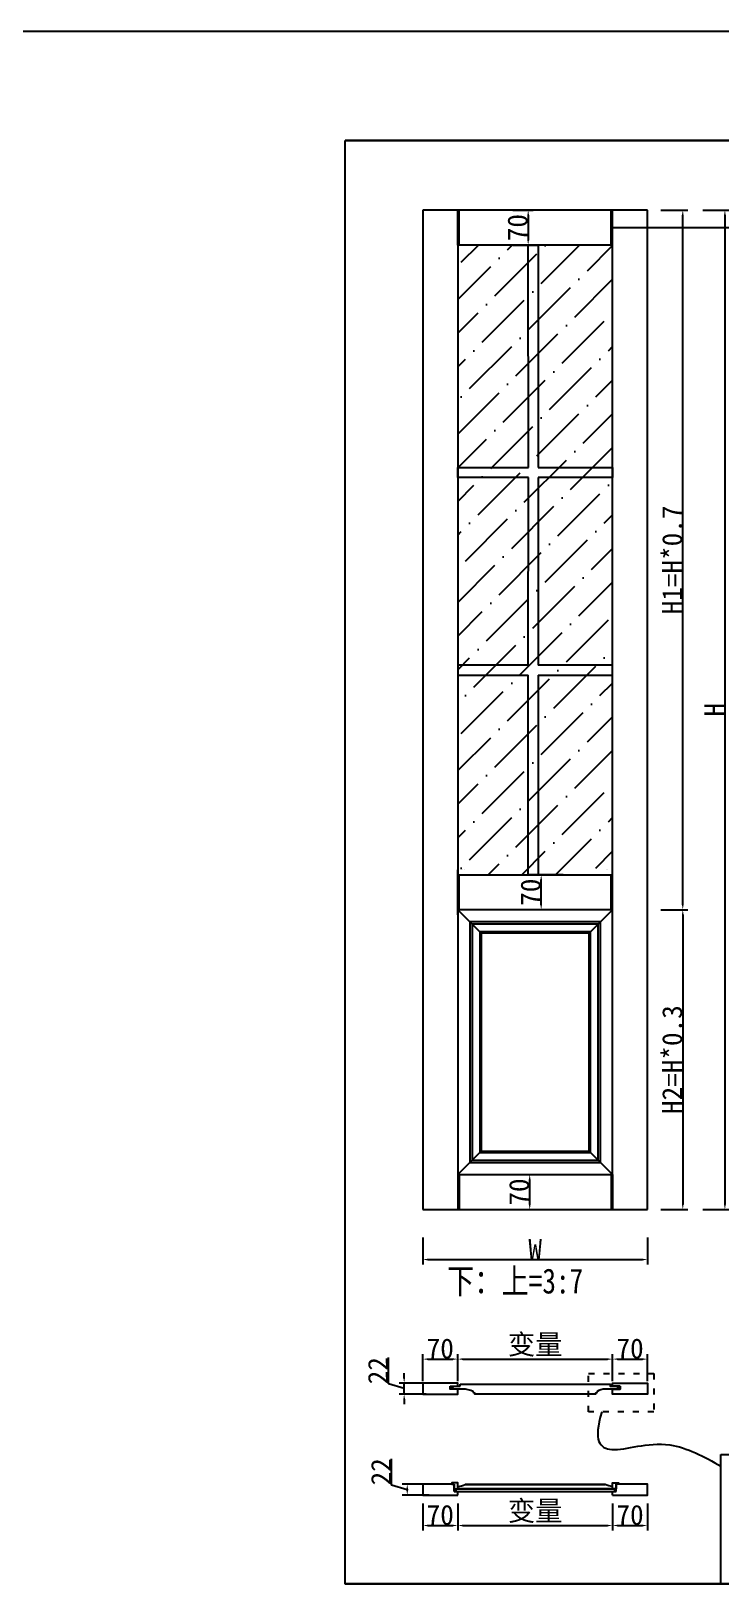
# Model space of a CAD drawing. Header units: millimetres. Extents: x 85186 to 129000, y -77269 to -36327.
# Drawn here: x 103037 to 104418, y -52886 to -49779 of the extents above; entities that cross this region are included whole.
import ezdxf

# ---------------------------------------------------------------- set-up
doc = ezdxf.new("R2010")
doc.units = ezdxf.units.MM
doc.linetypes.add('100', pattern=[30, 12, -18])
doc.styles.add('KLF-1_宋体', font='SimSun.ttf')
doc.styles.get("Standard").update_dxf_attribs({"font": 'SimSun.ttf'})
doc.styles.add('ZB_宋体', font='SimSun.ttf')
doc.styles.add('宋体', font='SimSun.ttf', dxfattribs={"width": 0.8})
doc.dimstyles.new('客来福标注小', dxfattribs={"dimscale": 20, "dimtxt": 2, "dimasz": 0.5, "dimexe": 0.5, "dimexo": 0, "dimgap": 0.05, "dimtad": 1, "dimdec": 0, "dimzin": 0, "dimdsep": 46, "dimtxsty": 'Standard', "dimcen": 0, "dimclrd": 256, "dimclre": 256, "dimclrt": 256, "dimadec": 0, "dimazin": 0, "dimtfac": 1, "dimtdec": 0, "dimtofl": 0, "dimtmove": 1, "dimatfit": 3, "dimfxl": 2.2, "dimfxlon": 1, "dimtolj": 1, "dimtzin": 0, "dimarcsym": 0})

# ---------------------------------------------------------------- blocks, each defined once
blk = doc.blocks.new('*D3493')
at = {"lineweight": -2, "transparency": 16777216}
for p, q in [((104382.1, -50137.1), (104436.1, -50137.1)), ((104426.1, -50147.1), (104426.1, -52127.1)), ((104382.1, -52137.1), (104436.1, -52137.1))]:
    blk.add_line(p, q, dxfattribs=at)
at = {"transparency": 16777216}
for points in [[(104424.4, -50147.1), (104427.8, -50147.1), (104426.1, -50137.1)], [(104424.4, -52127.1), (104427.8, -52127.1), (104426.1, -52137.1)]]:
    blk.add_solid(points, dxfattribs=at)
at = {"layer": 'Defpoints', "color": 0, "transparency": 16777216}
for p in [(104315.6, -50137.1), (104315.6, -52137.1), (104426.1, -52137.1)]:
    blk.add_point(p, dxfattribs=at)
at = {"transparency": 16777216, "insert": (104405.1, -51137.1), "char_height": 40, "attachment_point": 5, "rotation": 90, "style": 'ZB_宋体'}
blk.add_mtext('\\A1;H', dxfattribs=at)
blk = doc.blocks.new('*D3494')
at = {"lineweight": -2, "transparency": 16777216}
for p, q in [((104297.8, -51537.1), (104351.8, -51537.1)), ((104341.8, -51547.1), (104341.8, -52127.1)), ((104297.8, -52137.1), (104351.8, -52137.1))]:
    blk.add_line(p, q, dxfattribs=at)
at = {"transparency": 16777216}
for points in [[(104340.1, -51547.1), (104343.4, -51547.1), (104341.8, -51537.1)], [(104340.1, -52127.1), (104343.4, -52127.1), (104341.8, -52137.1)]]:
    blk.add_solid(points, dxfattribs=at)
at = {"layer": 'Defpoints', "color": 0, "transparency": 16777216}
for p in [(104201.2, -51537.1), (104271.2, -52137.1), (104341.8, -52137.1)]:
    blk.add_point(p, dxfattribs=at)
at = {"transparency": 16777216, "insert": (104320.8, -51837.1), "char_height": 40, "attachment_point": 5, "rotation": 90, "style": 'ZB_宋体'}
blk.add_mtext('\\A1;H2=H*0.3', dxfattribs=at)
blk = doc.blocks.new('*D3495')
at = {"lineweight": -2, "transparency": 16777216}
for p, q in [((104297.8, -50137.1), (104351.8, -50137.1)), ((104341.8, -51527.1), (104341.8, -50147.1)), ((104297.8, -51537.1), (104351.8, -51537.1))]:
    blk.add_line(p, q, dxfattribs=at)
at = {"transparency": 16777216}
for points in [[(104340.1, -50147.1), (104343.4, -50147.1), (104341.8, -50137.1)], [(104340.1, -51527.1), (104343.4, -51527.1), (104341.8, -51537.1)]]:
    blk.add_solid(points, dxfattribs=at)
at = {"layer": 'Defpoints', "color": 0, "transparency": 16777216}
for p in [(104201.2, -50137.1), (104341.8, -50137.1), (104201.2, -51537.1)]:
    blk.add_point(p, dxfattribs=at)
at = {"transparency": 16777216, "insert": (104320.8, -50837.1), "char_height": 40, "attachment_point": 5, "rotation": 90, "style": 'ZB_宋体'}
blk.add_mtext('\\A1;H1=H*0.7', dxfattribs=at)
blk = doc.blocks.new('*D3496')
at = {"lineweight": -2, "transparency": 16777216}
for p, q in [((103821.2, -52193.2), (103821.2, -52247.2)), ((104271.2, -52193.2), (104271.2, -52247.2)), ((103831.2, -52237.2), (104261.2, -52237.2))]:
    blk.add_line(p, q, dxfattribs=at)
at = {"transparency": 16777216}
for points in [[(103831.2, -52235.5), (103831.2, -52238.9), (103821.2, -52237.2)], [(104261.2, -52235.5), (104261.2, -52238.9), (104271.2, -52237.2)]]:
    blk.add_solid(points, dxfattribs=at)
at = {"layer": 'Defpoints', "color": 0, "transparency": 16777216}
for p in [(103821.2, -52064.8), (104271.2, -52064.8), (104271.2, -52237.2)]:
    blk.add_point(p, dxfattribs=at)
at = {"transparency": 16777216, "insert": (104046.2, -52216.2), "char_height": 40, "attachment_point": 5}
blk.add_mtext('\\A1;W', dxfattribs=at)
blk = doc.blocks.new('*D3497')
at = {"lineweight": -2, "transparency": 16777216}
for p, q in [((104102.3, -51467.1), (104048.3, -51467.1)), ((104058.3, -51527.1), (104058.3, -51477.1)), ((104102.3, -51537.1), (104048.3, -51537.1))]:
    blk.add_line(p, q, dxfattribs=at)
at = {"transparency": 16777216}
for points in [[(104056.6, -51477.1), (104059.9, -51477.1), (104058.3, -51467.1)], [(104056.6, -51527.1), (104059.9, -51527.1), (104058.3, -51537.1)]]:
    blk.add_solid(points, dxfattribs=at)
at = {"layer": 'Defpoints', "color": 0, "transparency": 16777216}
for p in [(104058.3, -51467.1), (104201.2, -51467.1), (104201.2, -51537.1)]:
    blk.add_point(p, dxfattribs=at)
at = {"transparency": 16777216, "insert": (104037.3, -51502.1), "char_height": 40, "attachment_point": 5, "rotation": 90, "style": 'ZB_宋体'}
blk.add_mtext('\\A1;70', dxfattribs=at)
blk = doc.blocks.new('*D3508')
at = {"lineweight": -2, "transparency": 16777216}
for p, q in [((104001.7, -50137.1), (104042.2, -50137.1)), ((104032.2, -50147.1), (104032.2, -50197.1)), ((104001.7, -50207.1), (104042.2, -50207.1))]:
    blk.add_line(p, q, dxfattribs=at)
at = {"transparency": 16777216}
for points in [[(104030.6, -50147.1), (104033.9, -50147.1), (104032.2, -50137.1)], [(104030.6, -50197.1), (104033.9, -50197.1), (104032.2, -50207.1)]]:
    blk.add_solid(points, dxfattribs=at)
at = {"layer": 'Defpoints', "color": 0, "transparency": 16777216}
for p in [(104001.7, -50137.1), (104001.7, -50207.1), (104032.2, -50207.1)]:
    blk.add_point(p, dxfattribs=at)
at = {"transparency": 16777216, "insert": (104011.2, -50172.1), "char_height": 40, "attachment_point": 5, "rotation": 90}
blk.add_mtext('\\A1;70', dxfattribs=at)
blk = doc.blocks.new('*D3513')
at = {"lineweight": -2, "transparency": 16777216}
for p, q in [((103991.3, -52067.1), (104045.3, -52067.1)), ((104035.3, -52127.1), (104035.3, -52077.1)), ((103991.3, -52137.1), (104045.3, -52137.1))]:
    blk.add_line(p, q, dxfattribs=at)
at = {"transparency": 16777216}
for points in [[(104033.6, -52077.1), (104037, -52077.1), (104035.3, -52067.1)], [(104033.6, -52127.1), (104037, -52127.1), (104035.3, -52137.1)]]:
    blk.add_solid(points, dxfattribs=at)
at = {"layer": 'Defpoints', "color": 0, "transparency": 16777216}
for p in [(103986.6, -52067.1), (104035.3, -52067.1), (103986.6, -52137.1)]:
    blk.add_point(p, dxfattribs=at)
at = {"transparency": 16777216, "insert": (104014.3, -52102.1), "char_height": 40, "attachment_point": 5, "rotation": 90}
blk.add_mtext('\\A1;70', dxfattribs=at)
blk = doc.blocks.new('*D3528')
at = {"lineweight": -2, "transparency": 16777216}
for p, q in [((103821.2, -52725.5), (103821.2, -52779.5)), ((103891.2, -52725.5), (103891.2, -52779.5)), ((103831.2, -52769.5), (103881.2, -52769.5))]:
    blk.add_line(p, q, dxfattribs=at)
at = {"transparency": 16777216}
for points in [[(103831.2, -52767.8), (103831.2, -52771.1), (103821.2, -52769.5)], [(103881.2, -52767.8), (103881.2, -52771.1), (103891.2, -52769.5)]]:
    blk.add_solid(points, dxfattribs=at)
at = {"layer": 'Defpoints', "color": 0, "transparency": 16777216}
for p in [(103821.2, -52721.4), (103891.2, -52721.4), (103891.2, -52769.5)]:
    blk.add_point(p, dxfattribs=at)
at = {"transparency": 16777216, "insert": (103856.2, -52748.5), "char_height": 40, "attachment_point": 5, "style": 'KLF-1_宋体'}
blk.add_mtext('\\A1;70', dxfattribs=at)
blk = doc.blocks.new('*D3529')
at = {"lineweight": -2, "transparency": 16777216}
for p, q in [((103891.2, -52725.5), (103891.2, -52779.5)), ((104201.2, -52725.5), (104201.2, -52779.5)), ((103901.2, -52769.5), (104191.2, -52769.5))]:
    blk.add_line(p, q, dxfattribs=at)
at = {"transparency": 16777216}
for points in [[(103901.2, -52767.8), (103901.2, -52771.1), (103891.2, -52769.5)], [(104191.2, -52767.8), (104191.2, -52771.1), (104201.2, -52769.5)]]:
    blk.add_solid(points, dxfattribs=at)
at = {"layer": 'Defpoints', "color": 0, "transparency": 16777216}
for p in [(103891.2, -52721.4), (104201.2, -52721.4), (104201.2, -52769.5)]:
    blk.add_point(p, dxfattribs=at)
at = {"transparency": 16777216, "insert": (104046.2, -52742.2), "char_height": 40, "attachment_point": 5, "style": 'KLF-1_宋体'}
blk.add_mtext('\\A1;变量', dxfattribs=at)
blk = doc.blocks.new('*D3530')
at = {"lineweight": -2, "transparency": 16777216}
for p, q in [((104201.2, -52725.5), (104201.2, -52779.5)), ((104271.2, -52725.5), (104271.2, -52779.5)), ((104211.2, -52769.5), (104261.2, -52769.5))]:
    blk.add_line(p, q, dxfattribs=at)
at = {"transparency": 16777216}
for points in [[(104211.2, -52767.8), (104211.2, -52771.1), (104201.2, -52769.5)], [(104261.2, -52767.8), (104261.2, -52771.1), (104271.2, -52769.5)]]:
    blk.add_solid(points, dxfattribs=at)
at = {"layer": 'Defpoints', "color": 0, "transparency": 16777216}
for p in [(104201.2, -52721.4), (104271.2, -52721.4), (104271.2, -52769.5)]:
    blk.add_point(p, dxfattribs=at)
at = {"transparency": 16777216, "insert": (104236.2, -52748.5), "char_height": 40, "attachment_point": 5, "style": 'KLF-1_宋体'}
blk.add_mtext('\\A1;70', dxfattribs=at)
blk = doc.blocks.new('*D3531')
at = {"lineweight": -2, "transparency": 16777216}
for p, q in [((103758.6, -52688.4), (103758.6, -52635.7)), ((103790.1, -52697.9), (103758.6, -52688.4)), ((103834.1, -52686.9), (103780.1, -52686.9)), ((103790.1, -52696.9), (103790.1, -52698.9)), ((103834.1, -52708.9), (103780.1, -52708.9))]:
    blk.add_line(p, q, dxfattribs=at)
at = {"transparency": 16777216}
for points in [[(103788.4, -52696.9), (103791.8, -52696.9), (103790.1, -52686.9)], [(103788.4, -52698.9), (103791.8, -52698.9), (103790.1, -52708.9)]]:
    blk.add_solid(points, dxfattribs=at)
at = {"layer": 'Defpoints', "color": 0, "transparency": 16777216}
for p in [(103875.7, -52686.9), (103790.1, -52708.9), (103875.7, -52708.9)]:
    blk.add_point(p, dxfattribs=at)
at = {"transparency": 16777216, "insert": (103737.6, -52662), "char_height": 40, "attachment_point": 5, "rotation": 90, "style": 'KLF-1_宋体'}
blk.add_mtext('\\A1;22', dxfattribs=at)
blk = doc.blocks.new('*D3532')
at = {"lineweight": -2, "transparency": 16777216}
for p, q in [((103821.2, -52480.5), (103821.2, -52426.5)), ((103831.2, -52436.5), (103881.2, -52436.5)), ((103891.2, -52480.5), (103891.2, -52426.5))]:
    blk.add_line(p, q, dxfattribs=at)
at = {"transparency": 16777216}
for points in [[(103831.2, -52434.8), (103831.2, -52438.1), (103821.2, -52436.5)], [(103881.2, -52434.8), (103881.2, -52438.1), (103891.2, -52436.5)]]:
    blk.add_solid(points, dxfattribs=at)
at = {"layer": 'Defpoints', "color": 0, "transparency": 16777216}
for p in [(103891.2, -52436.5), (103821.2, -52484.5), (103891.2, -52484.5)]:
    blk.add_point(p, dxfattribs=at)
at = {"transparency": 16777216, "insert": (103856.2, -52415.5), "char_height": 40, "attachment_point": 5, "style": 'KLF-1_宋体'}
blk.add_mtext('\\A1;70', dxfattribs=at)
blk = doc.blocks.new('*D3533')
at = {"lineweight": -2, "transparency": 16777216}
for p, q in [((103891.2, -52480.5), (103891.2, -52426.5)), ((103901.2, -52436.5), (104191.2, -52436.5)), ((104201.2, -52480.5), (104201.2, -52426.5))]:
    blk.add_line(p, q, dxfattribs=at)
at = {"transparency": 16777216}
for points in [[(103901.2, -52434.8), (103901.2, -52438.1), (103891.2, -52436.5)], [(104191.2, -52434.8), (104191.2, -52438.1), (104201.2, -52436.5)]]:
    blk.add_solid(points, dxfattribs=at)
at = {"layer": 'Defpoints', "color": 0, "transparency": 16777216}
for p in [(104201.2, -52436.5), (103891.2, -52484.5), (104201.2, -52484.5)]:
    blk.add_point(p, dxfattribs=at)
at = {"transparency": 16777216, "insert": (104046.2, -52409.2), "char_height": 40, "attachment_point": 5, "style": 'KLF-1_宋体'}
blk.add_mtext('\\A1;变量', dxfattribs=at)
blk = doc.blocks.new('*D3534')
at = {"lineweight": -2, "transparency": 16777216}
for p, q in [((104201.2, -52480.5), (104201.2, -52426.5)), ((104211.2, -52436.5), (104261.2, -52436.5)), ((104271.2, -52480.5), (104271.2, -52426.5))]:
    blk.add_line(p, q, dxfattribs=at)
at = {"transparency": 16777216}
for points in [[(104211.2, -52434.8), (104211.2, -52438.1), (104201.2, -52436.5)], [(104261.2, -52434.8), (104261.2, -52438.1), (104271.2, -52436.5)]]:
    blk.add_solid(points, dxfattribs=at)
at = {"layer": 'Defpoints', "color": 0, "transparency": 16777216}
for p in [(104271.2, -52436.5), (104201.2, -52484.5), (104271.2, -52484.5)]:
    blk.add_point(p, dxfattribs=at)
at = {"transparency": 16777216, "insert": (104236.2, -52415.5), "char_height": 40, "attachment_point": 5, "style": 'KLF-1_宋体'}
blk.add_mtext('\\A1;70', dxfattribs=at)
blk = doc.blocks.new('*D3535')
at = {"lineweight": -2, "transparency": 16777216}
for p, q in [((103752.4, -52486.1), (103752.4, -52433.4)), ((103783.9, -52495.5), (103752.4, -52486.1)), ((103827.9, -52484.5), (103773.9, -52484.5)), ((103783.9, -52474.5), (103783.9, -52464.5)), ((103783.9, -52506.5), (103783.9, -52484.5)), ((103827.9, -52506.5), (103773.9, -52506.5)), ((103783.9, -52516.5), (103783.9, -52526.5))]:
    blk.add_line(p, q, dxfattribs=at)
at = {"transparency": 16777216}
for points in [[(103782.3, -52474.5), (103785.6, -52474.5), (103783.9, -52484.5)], [(103782.3, -52516.5), (103785.6, -52516.5), (103783.9, -52506.5)]]:
    blk.add_solid(points, dxfattribs=at)
at = {"layer": 'Defpoints', "color": 0, "transparency": 16777216}
for p in [(103783.9, -52484.5), (103849.7, -52484.5), (103849.7, -52506.5)]:
    blk.add_point(p, dxfattribs=at)
at = {"transparency": 16777216, "insert": (103731.4, -52459.7), "char_height": 40, "attachment_point": 5, "rotation": 90, "style": 'KLF-1_宋体'}
blk.add_mtext('\\A1;22', dxfattribs=at)

msp = doc.modelspace()

# ---------------------------------------------------------------- hatches: boundary and pattern name
h = msp.add_hatch()
h.set_pattern_fill('ANSI36', color=4, scale=15)
h.set_pattern_definition([(45, (-7207.28, -80457.38), (25.25697, 92.608891), [119.0625, -23.8125, 0, -23.8125])])
h.paths.add_polyline_path([(104201.244, -51467.11), (104201.244, -50207.11), (103891.244, -50207.11), (103891.244, -51467.11)])
h = msp.add_hatch(color=256)
edge = h.paths.add_edge_path()
edge.add_ellipse((103878.744, -52493.679), major_axis=(-2.5, 0), ratio=0.81345587, start_angle=0, end_angle=360)
h = msp.add_hatch(color=256)
edge = h.paths.add_edge_path()
edge.add_ellipse((104213.744, -52493.923), major_axis=(2.5, 0), ratio=0.82248162, start_angle=0, end_angle=360, ccw=False)

# ---------------------------------------------------------------- linework, layer by layer
for p, q in [((85318.615, -49778.748), (128999.726, -49778.748)), ((104975.605, -49997.685), (104180.824, -49997.685)), ((104271.244, -50137.11), (103821.244, -50137.11)), ((103821.244, -50137.11), (103821.244, -51467.11)), ((103891.244, -50207.11), (103891.244, -50137.11)), ((103894.244, -50207.11), (103894.244, -50137.11)), ((104198.244, -50207.11), (104198.244, -50137.11)), ((104201.244, -50207.11), (104201.244, -50137.11)), ((104271.244, -51467.11), (104271.244, -50137.11)), ((103891.244, -51467.11), (103891.244, -51457.11)), ((103901.244, -51457.11), (103901.244, -51457.11)), ((103904.244, -51457.11), (103904.244, -51457.11)), ((104188.244, -51457.11), (104188.244, -51457.11)), ((104191.244, -51457.11), (104191.244, -51457.11)), ((104201.244, -51467.11), (104201.244, -51457.11)), ((103821.244, -51467.11), (103821.244, -52137.11)), ((103891.244, -51537.11), (103891.244, -51467.11)), ((103894.244, -51537.11), (103894.244, -51467.11)), ((104198.244, -51537.11), (104198.244, -51467.11)), ((104201.244, -51537.11), (104201.244, -51467.11)), ((104271.244, -52137.11), (104271.244, -51467.11)), ((103938.244, -51584.11), (103891.244, -51537.11)), ((103891.244, -51547.11), (103891.244, -51537.11)), ((104154.244, -51584.11), (104201.244, -51537.11)), ((104201.244, -51547.11), (104201.244, -51537.11)), ((103938.244, -52020.11), (103891.244, -52067.11)), ((104154.244, -52020.11), (104201.244, -52067.11)), ((104198.244, -52067.11), (104198.244, -52137.11)), ((104201.244, -52067.11), (104201.244, -52137.11)), ((103821.244, -52137.11), (104271.244, -52137.11)), ((103896.244, -52490.527), (103896.244, -52486.527)), ((103884.244, -52701.354), (103884.244, -52686.854)), ((103884.244, -52696.354), (104208.244, -52696.354)), ((103884.244, -52701.354), (104208.244, -52701.354)), ((103891.244, -52708.854), (103891.244, -52701.354)), ((104201.244, -52708.854), (104201.244, -52701.354)), ((104208.244, -52701.354), (104208.244, -52686.854)), ((103665.722, -52886.379), (106682.821, -52886.379))]:
    msp.add_line(p, q)
at = {"color": 0}
for p, q in [((106682.821, -49997.685), (103665.722, -49997.685)), ((103665.722, -49997.685), (106682.821, -49997.685)), ((106682.821, -49997.685), (103665.722, -49997.685)), ((103891.244, -52067.11), (103891.244, -52137.11)), ((103894.244, -52067.11), (103894.244, -52137.11)), ((103884.244, -52696.354), (103887.244, -52696.354)), ((103887.244, -52696.354), (103887.244, -52701.354)), ((104208.244, -52696.354), (104205.244, -52696.354)), ((104205.244, -52696.354), (104205.244, -52701.354))]:
    msp.add_line(p, q, dxfattribs=at)
msp.add_lwpolyline([(103665.722, -49997.685), (106682.821, -49997.685), (106682.821, -52886.379), (103665.722, -52886.379)], close=True, dxfattribs=at)
for points in [[(104201.244, -51467.11), (104201.244, -50207.11), (103891.244, -50207.11), (103891.244, -51467.11)], [(104201.244, -52067.11), (104201.244, -51537.11), (103891.244, -51537.11), (103891.244, -52067.11)], [(104154.244, -52020.11), (104154.244, -51584.11), (103938.244, -51584.11), (103938.244, -52020.11)], [(103876.244, -52490.527), (103891.244, -52490.527), (103891.244, -52484.527), (103821.244, -52484.527), (103821.244, -52506.527), (103891.244, -52506.527), (103891.244, -52496.527), (103876.244, -52496.527)], [(104216.244, -52490.527), (104201.244, -52490.527), (104201.244, -52484.527), (104271.244, -52484.527), (104271.244, -52506.527), (104201.244, -52506.527), (104201.244, -52496.527), (104216.244, -52496.527)], [(104418.208, -52627.019), (104978.743, -52627.019), (104978.743, -52886.379), (104418.208, -52886.379)]]:
    msp.add_lwpolyline(points, close=True)
for points in [[(104032.56, -50651.88), (104032.221, -50207.11), (104052.221, -50207.11), (104052.56, -50651.88)], [(104032.552, -50671.88), (103891.244, -50671.88), (103891.244, -50651.88), (104032.56, -50651.88)], [(104052.56, -50651.88), (104201.244, -50651.88), (104201.244, -50671.88), (104052.552, -50671.88)], [(104032.391, -51047.464), (104032.552, -50671.88)], [(104052.552, -50671.88), (104052.391, -51047.464)], [(104032.391, -51047.464), (103891.244, -51047.464), (103891.244, -51067.464), (104032.382, -51067.464)], [(104052.382, -51067.464), (104201.244, -51067.464), (104201.244, -51047.464), (104052.391, -51047.464)], [(104052.382, -51067.464), (104052.221, -51467.11), (104032.221, -51467.11), (104032.382, -51067.464)], [(104216.244, -52490.527), (104216.244, -52496.527)], [(103884.244, -52686.854), (103821.244, -52686.854), (103821.244, -52708.854), (103891.244, -52708.854)], [(104201.244, -52708.854), (104271.244, -52708.854), (104271.244, -52686.854), (104208.244, -52686.854)]]:
    msp.add_lwpolyline(points)
at = {"color": 252}
for points in [[(104177.244, -52043.11), (104177.244, -51561.11), (103915.244, -51561.11), (103915.244, -52043.11)], [(104172.244, -52038.11), (104172.244, -51566.11), (103920.244, -51566.11), (103920.244, -52038.11)], [(104157.244, -52023.11), (104157.244, -51581.11), (103935.244, -51581.11), (103935.244, -52023.11)]]:
    msp.add_lwpolyline(points, close=True, dxfattribs=at)
for points in [[(103896.244, -52486.527), (104196.244, -52486.527), (104196.244, -52490.527), (104211.244, -52490.527), (104211.244, -52496.527), (104186.412, -52496.527, 0.16069869), (104170.244, -52501.527), (104170.244, -52501.527, -0.41421356), (104167.244, -52504.527), (104167.244, -52506.527), (103925.244, -52506.527), (103925.244, -52504.527, -0.41421356), (103922.244, -52501.527), (103922.244, -52501.527, 0.12503523), (103901.077, -52496.527), (103881.244, -52496.527), (103881.244, -52490.527), (103896.244, -52490.527)], [(104201.244, -52696.354), (103891.244, -52696.354), (103891.244, -52691.354, 0.10293646), (103906.244, -52687.354), (104186.244, -52687.354)], [(103891.244, -52696.354), (104201.244, -52696.354), (104201.244, -52691.354, -0.10293646), (104186.244, -52687.354), (103906.244, -52687.354)]]:
    msp.add_lwpolyline(points, format="xyb")
at = {"color": 0, "linetype": '100'}
msp.add_lwpolyline([(104153.336, -52465.458), (104283.575, -52465.458), (104283.575, -52542.053), (104153.336, -52542.053)], close=True, dxfattribs=at)
at = {"color": 0}
for points in [[(103884.244, -52686.854), (103884.244, -52696.354), (103891.244, -52696.354), (103891.244, -52683.854), (103879.244, -52683.854), (103879.244, -52686.854), (103884.244, -52686.854)], [(104208.244, -52686.854), (104208.244, -52696.354), (104201.244, -52696.354), (104201.244, -52683.854), (104213.244, -52683.854), (104213.244, -52686.854), (104208.244, -52686.854)]]:
    msp.add_lwpolyline(points, dxfattribs=at)
msp.add_ellipse((103878.744, -52493.679), major_axis=(-2.5, 0), ratio=0.81345587)
msp.add_open_spline([(104179.677, -52542.053), (104161.504, -52600.527), (104193.083, -52633.891), (104301.797, -52588.46), (104385.042, -52631.438), (104418.208, -52650.967)], degree=3, knots=[0, 0, 0, 0, 129.65130543, 285.2320332, 400.54648289, 400.54648289, 400.54648289, 400.54648289], dxfattribs=at)

# ---------------------------------------------------------------- texts
at = {"color": 0, "insert": (103869.766, -52255.114), "char_height": 50, "width": 365.74022, "attachment_point": 1, "style": '宋体'}
msp.add_mtext('下：上=3:7', dxfattribs=at)

# ---------------------------------------------------------------- dimensions: what is measured, and where the dimension line sits
at = {"color": 0}
for base, p1, p2, picture, middle in [((104032.221, -50207.11), (104001.703, -50137.11), (104001.703, -50207.11), '*D3508', (104011.221, -50172.11)), ((104035.317, -52067.11), (103986.608, -52137.11), (103986.608, -52067.11), '*D3513', (104014.317, -52102.11))]:
    dim = msp.add_linear_dim(base=base, p1=p1, p2=p2, angle=90, dimstyle='客来福标注小', dxfattribs=at)
    dim.commit()
    dim.dimension.update_dxf_attribs({"geometry": picture, "text_midpoint": middle})
for base, p1, p2, text, picture, middle in [((104341.759, -50137.11), (104201.244, -51537.11), (104201.244, -50137.11), 'H1=H*0.7', '*D3495', (104320.759, -50837.11)), ((104426.112, -52137.11), (104315.632, -50137.11), (104315.632, -52137.11), 'H', '*D3493', (104405.112, -51137.11)), ((104341.759, -52137.11), (104201.244, -51537.11), (104271.244, -52137.11), 'H2=H*0.3', '*D3494', (104320.759, -51837.11))]:
    dim = msp.add_linear_dim(base=base, p1=p1, p2=p2, angle=90, text=text, dimstyle='客来福标注小', override={"dimtxsty": 'ZB_宋体'}, dxfattribs=at)
    dim.commit()
    dim.dimension.update_dxf_attribs({"geometry": picture, "text_midpoint": middle})
for base, p1, p2, override, picture, middle in [((104058.283, -51467.11), (104201.244, -51537.11), (104201.244, -51467.11), {"dimtxsty": 'ZB_宋体'}, '*D3497', (104037.283, -51502.11)), ((103783.918, -52484.527), (103849.697, -52506.527), (103849.697, -52484.527), {"dimtxsty": 'KLF-1_宋体'}, '*D3535', (103731.418, -52485.077)), ((103790.109, -52708.854), (103875.728, -52686.854), (103875.728, -52708.854), {"dimtxsty": 'KLF-1_宋体'}, '*D3531', (103737.609, -52687.404))]:
    dim = msp.add_linear_dim(base=base, p1=p1, p2=p2, angle=90, dimstyle='客来福标注小', override=override, dxfattribs=at)
    dim.commit()
    dim.dimension.update_dxf_attribs({"geometry": picture, "text_midpoint": middle})
dim = msp.add_linear_dim(base=(104271.244, -52237.203), p1=(103821.244, -52064.821), p2=(104271.244, -52064.821), text='W', dimstyle='客来福标注小', dxfattribs=at)
dim.commit()
dim.dimension.update_dxf_attribs({"geometry": '*D3496', "text_midpoint": (104046.244, -52216.203)})
for base, p1, p2, picture, middle in [((103891.244, -52436.473), (103821.244, -52484.527), (103891.244, -52484.527), '*D3532', (103856.244, -52415.473)), ((104271.244, -52436.473), (104201.244, -52484.527), (104271.244, -52484.527), '*D3534', (104236.244, -52415.473)), ((103891.244, -52769.452), (103821.244, -52721.362), (103891.244, -52721.362), '*D3528', (103856.244, -52748.452)), ((104271.244, -52769.452), (104201.244, -52721.362), (104271.244, -52721.362), '*D3530', (104236.244, -52748.452))]:
    dim = msp.add_linear_dim(base=base, p1=p1, p2=p2, dimstyle='客来福标注小', override={"dimtxsty": 'KLF-1_宋体'}, dxfattribs=at)
    dim.commit()
    dim.dimension.update_dxf_attribs({"geometry": picture, "text_midpoint": middle})
for base, p1, p2, picture, middle in [((104201.244, -52436.473), (103891.244, -52484.527), (104201.244, -52484.527), '*D3533', (104046.244, -52409.216)), ((104201.244, -52769.452), (103891.244, -52721.362), (104201.244, -52721.362), '*D3529', (104046.244, -52742.195))]:
    dim = msp.add_linear_dim(base=base, p1=p1, p2=p2, text='变量', dimstyle='客来福标注小', override={"dimtxsty": 'KLF-1_宋体'}, dxfattribs=at)
    dim.commit()
    dim.dimension.update_dxf_attribs({"geometry": picture, "text_midpoint": middle})

# ---------------------------------------------------------------- leaders
msp.add_leader([(104201.244, -50172.11), (104660.544, -50172.11)], dimstyle='客来福标注小', override={"dimgap": 0.05, "dimtad": 0, "dimfxl": 5, "dimarcsym": 1}, dxfattribs=at)

doc.saveas('drawing.dxf')
